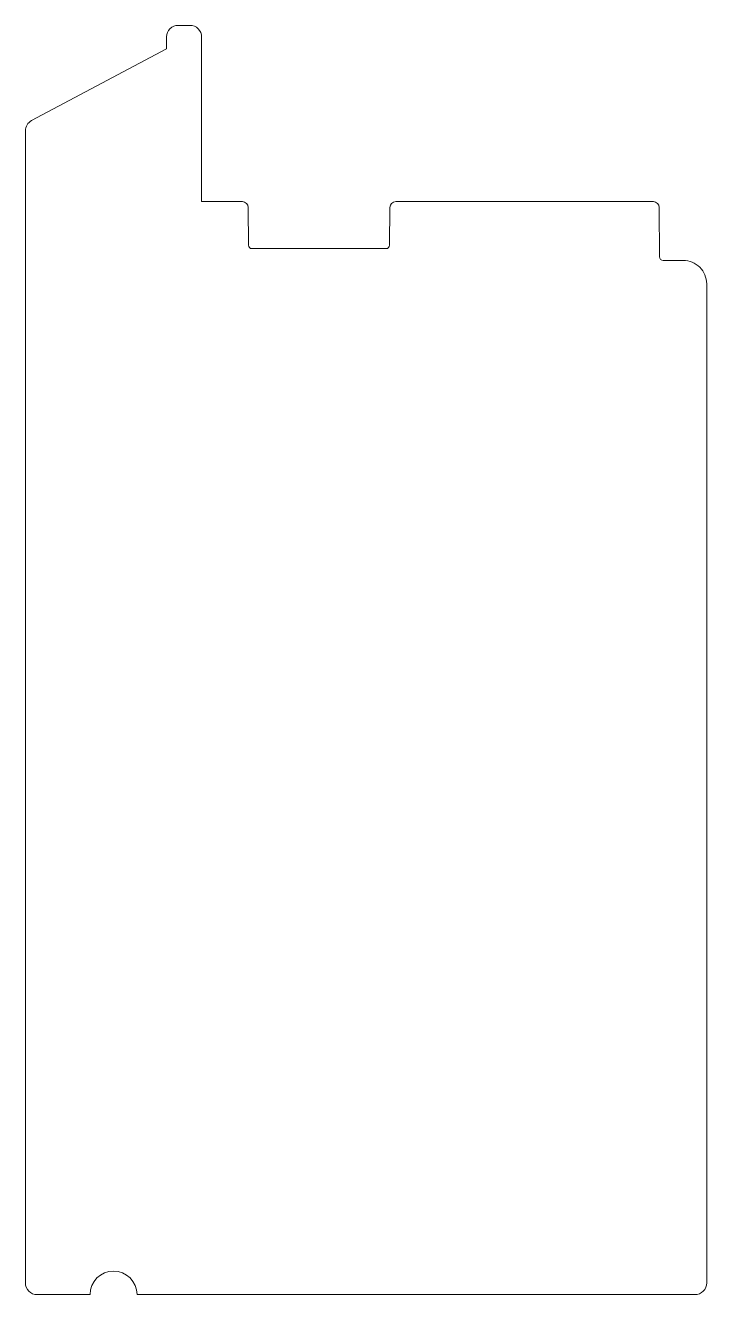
# Model space of a CAD drawing. Header units: inches. Extents: x 17 to 75, y 14 to 122.
import ezdxf

# ---------------------------------------------------------------- set-up
doc = ezdxf.new("R2010")
doc.units = ezdxf.units.IN
doc.header["$MEASUREMENT"] = 0
doc.layers.add('Stiklo paketas', color=7, linetype='Continuous')

msp = doc.modelspace()

# ---------------------------------------------------------------- linework, layer by layer
at = {"layer": 'Stiklo paketas', "lineweight": 5}
msp.add_lwpolyline([(72.68, 102.5, -0.414214), (74.68, 100.5), (74.68, 15.5, -0.414214), (73.68, 14.5), (26.18, 14.5, 1), (22.18, 14.5), (17.68, 14.5, -0.414214), (16.68, 15.5), (16.68, 113.52, -0.277325), (17.21, 114.4), (28.68, 120.5), (28.69, 121.51, -0.41166), (29.69, 122.5), (30.68, 122.5, -0.414214), (31.68, 121.5), (31.68, 107.5), (35.15, 107.5, -0.41166), (35.65, 107), (35.67, 103.79, 0.41166), (35.97, 103.5), (47.38, 103.5, 0.41166), (47.68, 103.79), (47.71, 107, -0.41166), (48.21, 107.5), (70.14, 107.5, -0.41166), (70.64, 107), (70.67, 102.79, 0.41166), (70.97, 102.5)], format="xyb", close=True, dxfattribs=at)

doc.saveas('drawing.dxf')
